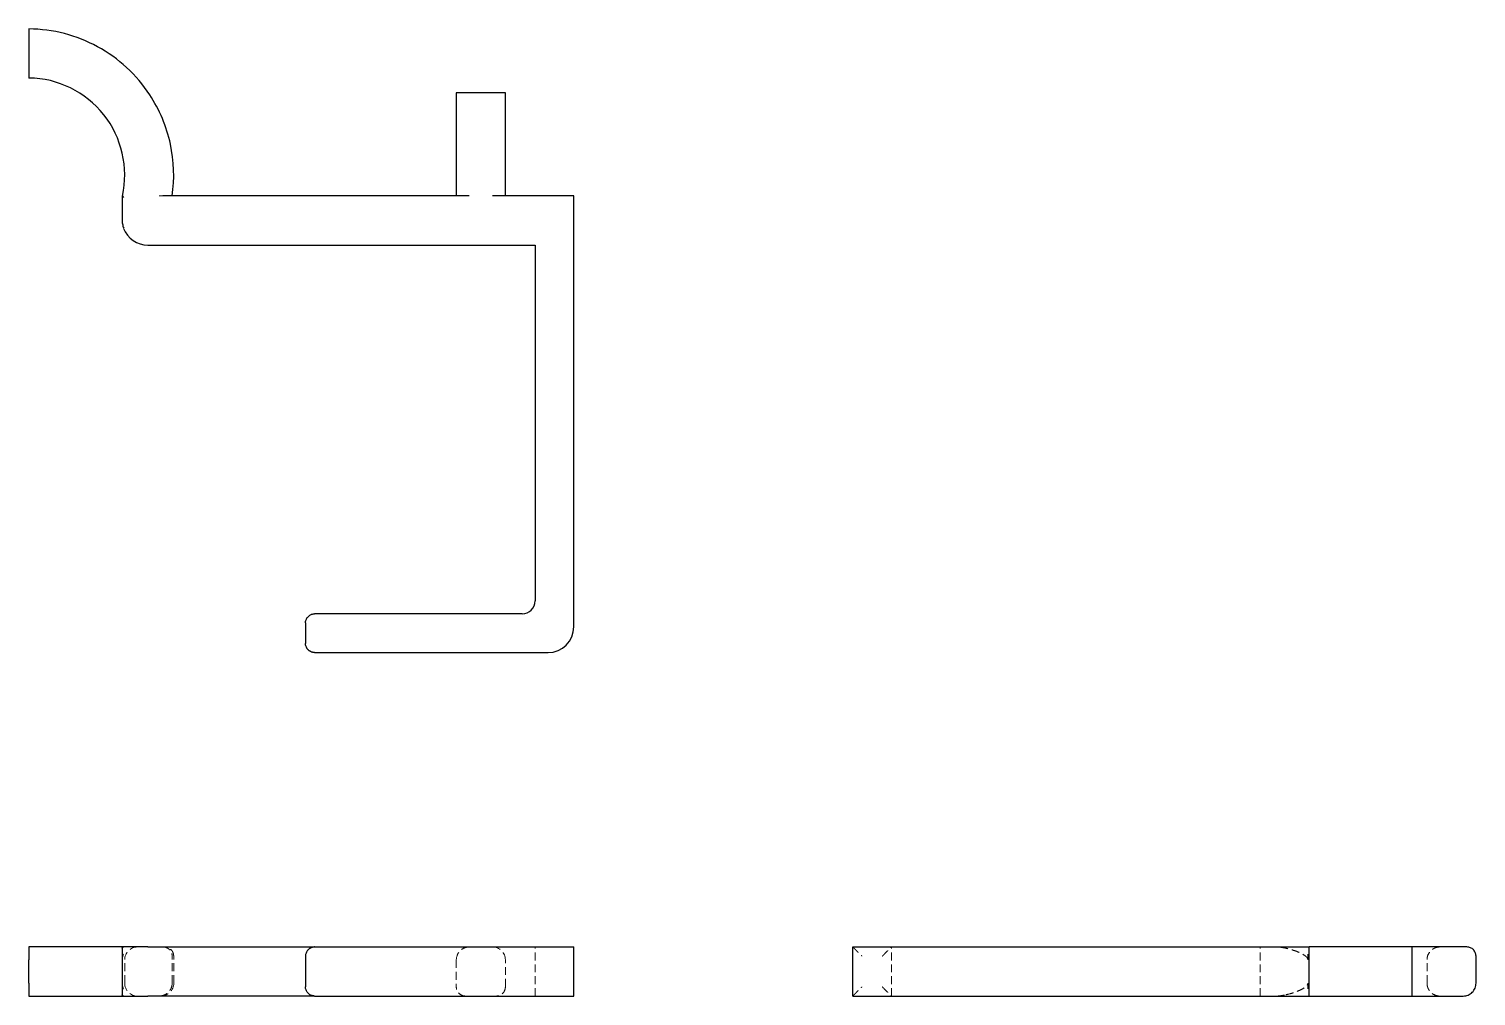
# Model space of a CAD drawing. Header units: millimetres. Extents: x 41 to 273, y 53 to 208.
import ezdxf

# ---------------------------------------------------------------- set-up
doc = ezdxf.new("R2010")
doc.units = ezdxf.units.MM
doc.linetypes.add('HIDDEN', pattern=[1.905, 1.27, -0.635])

msp = doc.modelspace()

# ---------------------------------------------------------------- linework, layer by layer
at = {"color": 7, "linetype": 'Continuous', "lineweight": 25}
for p, q in [((41.09, 206.42), (41.09, 202.09)), ((109.54, 197.66), (109.54, 181.14)), ((115.33, 197.66), (111.61, 197.66)), ((117.4, 197.66), (115.33, 197.66)), ((117.4, 181.14), (117.4, 197.66)), ((56, 181.14), (56.22, 180.92)), ((56.04, 181.14), (56, 181.14)), ((56, 181.14), (56, 180.94)), ((111.61, 181.14), (62.55, 181.14)), ((128.36, 181.14), (115.33, 181.14)), ((128.36, 112.17), (128.36, 181.14)), ((60.13, 173.28), (122.16, 173.28)), ((122.16, 173.28), (122.16, 116.3)), ((120.09, 114.24), (86.85, 114.24)), ((85.39, 112.78), (85.39, 109.5)), ((86.85, 108.03), (124.23, 108.03)), ((56.26, 60.89), (41.09, 60.89)), ((56, 60.69), (56, 53.24)), ((60.13, 60.89), (56.26, 60.89)), ((60.13, 60.89), (86.85, 60.89)), ((86.85, 60.89), (124.23, 60.89)), ((124.23, 60.89), (128.36, 60.89)), ((128.36, 53.03), (128.36, 60.89)), ((173.03, 53.03), (173.03, 60.89)), ((173.03, 60.89), (177.17, 60.89)), ((177.17, 60.89), (246.14, 60.89)), ((246.14, 53.03), (246.14, 60.89)), ((262.66, 60.89), (246.14, 60.89)), ((262.66, 58.82), (262.66, 60.89)), ((41.09, 55.1), (41.09, 58.82)), ((85.39, 59.43), (85.39, 54.5)), ((262.66, 54.5), (262.66, 58.82)), ((272.88, 55.1), (272.88, 59.43)), ((41.09, 53.03), (56.26, 53.03)), ((56.26, 53.03), (60.13, 53.03)), ((86.85, 53.03), (60.13, 53.03)), ((86.85, 53.03), (124.23, 53.03)), ((124.23, 53.03), (128.36, 53.03)), ((173.03, 53.03), (177.17, 53.03)), ((177.17, 53.03), (246.14, 53.03)), ((246.14, 53.03), (262.66, 53.03)), ((262.68, 53.03), (270.82, 53.03))]:
    msp.add_line(p, q, dxfattribs=at)
at = {"color": 7, "linetype": 'HIDDEN', "lineweight": 18}
for p, q in [((122.16, 53.03), (122.16, 60.89)), ((179.24, 53.03), (179.24, 60.89)), ((238.28, 53.03), (238.28, 60.89)), ((56.04, 58.82), (56.04, 55.1)), ((56.42, 55.1), (56.42, 58.82)), ((64.03, 55.1), (64.03, 59.43)), ((64.27, 55.1), (64.27, 59.43)), ((109.54, 58.82), (109.54, 54.5)), ((117.4, 54.5), (117.4, 58.82)), ((265.03, 55.1), (265.03, 58.82))]:
    msp.add_line(p, q, dxfattribs=at)
at = {"color": 7, "linetype": 'HIDDEN', "lineweight": 18, "flags": 128}
for points in [[(86.85, 114.24), (86.85, 114.24)], [(85.39, 112.78), (85.39, 112.78)], [(85.39, 109.5), (85.39, 109.5)], [(86.85, 108.03), (86.85, 108.03)], [(86.85, 60.89), (86.85, 60.89)], [(85.39, 59.43), (85.39, 59.43)], [(85.39, 54.5), (85.39, 54.5)], [(86.85, 53.03), (86.85, 53.03)]]:
    msp.add_lwpolyline(points, dxfattribs=at)
at = {"color": 7, "linetype": 'Continuous', "lineweight": 25}
for centre, radius, start, end in [((40.91, 184.52), 15.51, 347.3878, 89.3555), ((60.13, 177.41), 4.14, 200.5211, 270), ((120.09, 116.3), 2.07, 270, 0), ((124.23, 112.17), 4.14, 270, 0)]:
    msp.add_arc(centre, radius, start, end, dxfattribs=at)
at = {"color": 7, "linetype": 'HIDDEN', "lineweight": 18}
for centre, start, end in [((58.49, 58.82), 90, 180), ((115.33, 58.82), 0, 90), ((58.49, 55.1), 180, 270), ((62.21, 55.1), 270, 0)]:
    msp.add_arc(centre, 2.07, start, end, dxfattribs=at)
at = {"color": 7, "linetype": 'Continuous', "lineweight": 25}
for points, knots in [([(64.03, 181.14), (64.43, 183.9), (64.24, 189.64), (60.51, 198.54), (52.54, 205.88), (44.92, 207.85), (41.09, 207.88)], [-0.000002, -0.000002, -0.000002, -0.000002, 0.379426, 0.769187, 1.288868, 1.808549, 1.808549, 1.808549, 1.808549]), ([(41.09, 207.88), (41.09, 207.88), (41.09, 207.84), (41.09, 207.73), (41.09, 207.69), (41.09, 207.58), (41.09, 207.52), (41.09, 207.32), (41.09, 207.16), (41.09, 206.81), (41.09, 206.61), (41.09, 206.42)], [0, 0, 0, 0, 0.25, 0.25, 0.375, 0.375, 0.5, 0.5, 0.75, 0.75, 1, 1, 1, 1]), ([(41.09, 202.09), (41.09, 201.96), (41.09, 201.82), (41.09, 201.56), (41.09, 201.43), (41.09, 201.18), (41.09, 201.06), (41.09, 200.83), (41.09, 200.73), (41.09, 200.44), (41.09, 200.29), (41.09, 200.08), (41.09, 200.03), (41.09, 200.03)], [0, 0, 0, 0, 0.125, 0.125, 0.25, 0.25, 0.375, 0.375, 0.5, 0.5, 0.75, 0.75, 1, 1, 1, 1]), ([(111.61, 197.66), (111.33, 197.66), (111.03, 197.66), (110.74, 197.66), (110.46, 197.66), (110.19, 197.66), (109.99, 197.66), (109.69, 197.66), (109.54, 197.66), (109.54, 197.66)], [0, 0, 0, 0, 0.0450169, 0.0450169, 0.0450169, 0.0900337, 0.0900337, 0.0900337, 0.1575591, 0.1575591, 0.1575591, 0.1575591]), ([(56, 180.94), (56, 180.94), (56, 180.92), (56, 180.84), (56, 180.78), (56, 180.6), (56, 180.46), (56, 180.02), (56, 179.71), (56, 179.08), (56, 178.75), (56, 178.09), (56, 177.75), (56, 177.41)], [0, 0, 0, 0, 0.0625, 0.0625, 0.125, 0.125, 0.25, 0.25, 0.5, 0.5, 0.75, 0.75, 1, 1, 1, 1]), ([(56.22, 180.92), (56.17, 180.98), (56.13, 181.03), (56.06, 181.11), (56.04, 181.14), (56.04, 181.14)], [0.12980128, 0.12980128, 0.12980128, 0.12980128, 0.15226871, 0.15226871, 0.17785023, 0.17785023, 0.17785023, 0.17785023]), ([(56, 177.41), (56, 177.17), (56.02, 176.92), (56.11, 176.44), (56.17, 176.2), (56.26, 175.96)], [0, 0, 0, 0, 0.5, 0.5, 1, 1, 1, 1]), ([(85.39, 112.78), (85.39, 112.8), (85.39, 112.88), (85.41, 113.05), (85.47, 113.27), (85.58, 113.51), (85.74, 113.74), (85.95, 113.93), (86.16, 114.07), (86.36, 114.16), (86.52, 114.2), (86.69, 114.23), (86.8, 114.24), (86.85, 114.24)], [0, 0, 0, 0, 0.040873, 0.124056, 0.25156, 0.38994, 0.502779, 0.637413, 0.752501, 0.817775, 0.880549, 0.941217, 1, 1, 1, 1]), ([(86.85, 108.03), (86.82, 108.04), (86.76, 108.04), (86.66, 108.05), (86.56, 108.06), (86.46, 108.09), (86.36, 108.12), (86.27, 108.16), (86.17, 108.2), (86.07, 108.26), (85.98, 108.32), (85.9, 108.39), (85.81, 108.47), (85.71, 108.58), (85.58, 108.76), (85.47, 108.99), (85.41, 109.22), (85.39, 109.39), (85.39, 109.47), (85.39, 109.5)], [0, 0, 0, 0, 0.033842, 0.06892, 0.105284, 0.142973, 0.182016, 0.222444, 0.264295, 0.307618, 0.352482, 0.398975, 0.447138, 0.496945, 0.605292, 0.748287, 0.874008, 0.957284, 1, 1, 1, 1]), ([(41.09, 60.89), (41.09, 60.89), (41.09, 60.88), (41.09, 60.82), (41.09, 60.79), (41.09, 60.68), (41.09, 60.62), (41.09, 60.47), (41.09, 60.38), (41.09, 60.1), (41.09, 59.86), (41.09, 59.37), (41.09, 59.1), (41.09, 58.82)], [0, 0, 0, 0, 0.125, 0.125, 0.25, 0.25, 0.375, 0.375, 0.5, 0.5, 0.75, 0.75, 1, 1, 1, 1]), ([(56, 60.69), (56, 60.74), (56.02, 60.79), (56.11, 60.86), (56.17, 60.89), (56.26, 60.89)], [0, 0, 0, 0, 0.5, 0.5, 1, 1, 1, 1]), ([(86.85, 60.89), (86.82, 60.89), (86.76, 60.89), (86.66, 60.88), (86.56, 60.86), (86.46, 60.83), (86.36, 60.8), (86.27, 60.76), (86.17, 60.72), (86.07, 60.66), (85.98, 60.6), (85.9, 60.53), (85.81, 60.46), (85.71, 60.35), (85.58, 60.17), (85.47, 59.93), (85.41, 59.71), (85.39, 59.54), (85.39, 59.46), (85.39, 59.43)], [0, 0, 0, 0, 0.033842, 0.06892, 0.105284, 0.142973, 0.182016, 0.222444, 0.264295, 0.307618, 0.352482, 0.398975, 0.447138, 0.496945, 0.605292, 0.748287, 0.874008, 0.957284, 1, 1, 1, 1]), ([(271.42, 60.89), (271.37, 60.89), (271.28, 60.89), (270.61, 60.89), (269.58, 60.89), (268.16, 60.89), (266.38, 60.89), (264.56, 60.89), (263.24, 60.89), (262.72, 60.89)], [0, 0, 0, 0, 0.150448, 0.300762, 0.450967, 0.60112, 0.751346, 0.901631, 1, 1, 1, 1]), ([(272.88, 59.43), (272.88, 59.62), (272.84, 59.81), (272.73, 60.08), (272.69, 60.16), (272.58, 60.32), (272.52, 60.4), (272.32, 60.6), (272.16, 60.71), (271.81, 60.85), (271.61, 60.89), (271.42, 60.89)], [0, 0, 0, 0, 0.25, 0.25, 0.375, 0.375, 0.5, 0.5, 0.75, 0.75, 1, 1, 1, 1]), ([(41.09, 55.1), (41.09, 54.97), (41.09, 54.83), (41.09, 54.57), (41.09, 54.44), (41.09, 54.19), (41.09, 54.07), (41.09, 53.84), (41.09, 53.74), (41.09, 53.45), (41.09, 53.3), (41.09, 53.09), (41.09, 53.03), (41.09, 53.03)], [0, 0, 0, 0, 0.125, 0.125, 0.25, 0.25, 0.375, 0.375, 0.5, 0.5, 0.75, 0.75, 1, 1, 1, 1]), ([(86.85, 53.03), (86.82, 53.03), (86.76, 53.04), (86.67, 53.05), (86.57, 53.06), (86.48, 53.08), (86.38, 53.11), (86.29, 53.14), (86.15, 53.21), (85.95, 53.34), (85.74, 53.53), (85.58, 53.76), (85.47, 54), (85.41, 54.22), (85.39, 54.39), (85.39, 54.47), (85.39, 54.5)], [0, 0, 0, 0, 0.033374, 0.067349, 0.101946, 0.137205, 0.173183, 0.209955, 0.247616, 0.362638, 0.497299, 0.610077, 0.74848, 0.876017, 0.959186, 1, 1, 1, 1]), ([(262.66, 53.03), (262.66, 53.03), (262.66, 53.14), (262.66, 53.35), (262.66, 53.49), (262.66, 53.68), (262.66, 53.88), (262.66, 54.08), (262.66, 54.3), (262.66, 54.5)], [0, 0, 0, 0, 0.0477548, 0.0477548, 0.0477548, 0.0795914, 0.0795914, 0.0795914, 0.1114279, 0.1114279, 0.1114279, 0.1114279]), ([(270.82, 53.03), (270.95, 53.03), (271.09, 53.05), (271.35, 53.1), (271.48, 53.14), (271.73, 53.24), (271.85, 53.31), (272.08, 53.46), (272.18, 53.54), (272.47, 53.83), (272.62, 54.06), (272.83, 54.56), (272.88, 54.83), (272.88, 55.1)], [0, 0, 0, 0, 0.125, 0.125, 0.25, 0.25, 0.375, 0.375, 0.5, 0.5, 0.75, 0.75, 1, 1, 1, 1]), ([(56.26, 53.03), (56.17, 53.03), (56.11, 53.06), (56.02, 53.14), (56, 53.19), (56, 53.24)], [0, 0, 0, 0, 0.5, 0.5, 1, 1, 1, 1])]:
    msp.add_open_spline(points, degree=3, knots=knots, dxfattribs=at)
msp.add_open_spline([(56.22, 180.92), (56.08, 180.93), (56, 180.94), (56, 180.94)], degree=3, dxfattribs=at)
at = {"color": 7, "linetype": 'HIDDEN', "lineweight": 18}
for points, knots in [([(62.49, 181.14), (62.47, 181.14), (62.3, 181.14), (62.1, 181.14), (61.94, 181.14)], [0, 0, 0, 0, 0.145155, 1, 1, 1, 1]), ([(62.55, 60.89), (62.65, 60.89), (62.74, 60.88), (62.93, 60.84), (63.02, 60.82), (63.2, 60.74), (63.29, 60.7), (63.45, 60.59), (63.52, 60.53), (63.73, 60.33), (63.84, 60.17), (63.99, 59.81), (64.03, 59.62), (64.03, 59.43)], [0, 0, 0, 0, 0.125, 0.125, 0.25, 0.25, 0.375, 0.375, 0.5, 0.5, 0.75, 0.75, 1, 1, 1, 1]), ([(64.27, 59.43), (64.27, 59.52), (64.26, 59.66), (64.21, 59.84), (64.16, 59.99), (64.1, 60.13), (63.98, 60.32), (63.77, 60.54), (63.45, 60.74), (63.04, 60.87), (62.72, 60.88), (62.55, 60.89)], [0, 0, 0, 0, 0.061735, 0.093079, 0.125306, 0.160407, 0.201459, 0.310203, 0.507269, 0.74485, 1, 1, 1, 1]), ([(109.54, 58.82), (109.54, 59.24), (109.69, 59.72), (109.99, 60.1), (110.19, 60.36), (110.46, 60.57), (110.74, 60.7), (111.03, 60.83), (111.33, 60.89), (111.61, 60.89)], [-0.1575591, -0.1575591, -0.1575591, -0.1575591, -0.0900337, -0.0900337, -0.0900337, -0.0450169, -0.0450169, -0.0450169, 0, 0, 0, 0]), ([(173.03, 60.89), (173.04, 60.89), (173.04, 60.89), (173.05, 60.88), (173.06, 60.86), (173.09, 60.83), (173.12, 60.8), (173.16, 60.76), (173.2, 60.72), (173.26, 60.66), (173.32, 60.6), (173.39, 60.53), (173.47, 60.46), (173.58, 60.35), (173.76, 60.17), (173.99, 59.93), (174.22, 59.71), (174.39, 59.54), (174.47, 59.46), (174.5, 59.43)], [0, 0, 0, 0, 0.033842, 0.06892, 0.105284, 0.142973, 0.182016, 0.222444, 0.264295, 0.307618, 0.352482, 0.398975, 0.447138, 0.496945, 0.605292, 0.748287, 0.874008, 0.957284, 1, 1, 1, 1]), ([(177.78, 59.43), (177.8, 59.46), (177.88, 59.54), (178.05, 59.7), (178.27, 59.93), (178.51, 60.17), (178.74, 60.39), (178.93, 60.59), (179.07, 60.73), (179.16, 60.81), (179.2, 60.86), (179.23, 60.88), (179.24, 60.89), (179.24, 60.89)], [0, 0, 0, 0, 0.040873, 0.124056, 0.25156, 0.38994, 0.502779, 0.637413, 0.752501, 0.817775, 0.880549, 0.941217, 1, 1, 1, 1]), ([(242.41, 60.69), (242.17, 60.74), (241.92, 60.79), (241.44, 60.86), (241.2, 60.89), (240.96, 60.89)], [0, 0, 0, 0, 0.5, 0.5, 1, 1, 1, 1]), ([(245.94, 58.82), (245.94, 58.91), (245.92, 59), (245.84, 59.15), (245.78, 59.22), (245.6, 59.41), (245.46, 59.52), (245.02, 59.8), (244.71, 59.95), (244.08, 60.22), (243.75, 60.33), (243.09, 60.53), (242.75, 60.62), (242.41, 60.69)], [0, 0, 0, 0, 0.0625, 0.0625, 0.125, 0.125, 0.25, 0.25, 0.5, 0.5, 0.75, 0.75, 1, 1, 1, 1]), ([(267.09, 60.89), (266.96, 60.89), (266.82, 60.88), (266.56, 60.82), (266.43, 60.79), (266.18, 60.68), (266.06, 60.62), (265.83, 60.47), (265.73, 60.38), (265.44, 60.1), (265.29, 59.86), (265.08, 59.37), (265.03, 59.1), (265.03, 58.82)], [0, 0, 0, 0, 0.125, 0.125, 0.25, 0.25, 0.375, 0.375, 0.5, 0.5, 0.75, 0.75, 1, 1, 1, 1]), ([(56.22, 59.75), (56.17, 59.62), (56.13, 59.48), (56.06, 59.17), (56.04, 59), (56.04, 58.82)], [0.12980128, 0.12980128, 0.12980128, 0.12980128, 0.15226871, 0.15226871, 0.17785023, 0.17785023, 0.17785023, 0.17785023]), ([(245.92, 59.75), (245.98, 59.62), (246.03, 59.48), (246.11, 59.17), (246.14, 59), (246.14, 58.82)], [0.12980128, 0.12980128, 0.12980128, 0.12980128, 0.15226871, 0.15226871, 0.17785023, 0.17785023, 0.17785023, 0.17785023]), ([(56.22, 54.17), (56.2, 54.23), (56.18, 54.29), (56.09, 54.55), (56.06, 54.77), (56.04, 55.03), (56.04, 55.06), (56.04, 55.1)], [-0.22585929, -0.22585929, -0.22585929, -0.22585929, -0.21620705, -0.21620705, -0.18328582, -0.18328582, -0.17785023, -0.17785023, -0.17785023, -0.17785023]), ([(64.03, 55.1), (64.03, 54.96), (64.01, 54.83), (63.96, 54.56), (63.92, 54.43), (63.81, 54.18), (63.75, 54.06), (63.6, 53.84), (63.51, 53.73), (63.22, 53.45), (62.99, 53.29), (62.48, 53.09), (62.21, 53.03), (61.94, 53.03)], [0, 0, 0, 0, 0.125, 0.125, 0.25, 0.25, 0.375, 0.375, 0.5, 0.5, 0.75, 0.75, 1, 1, 1, 1]), ([(111.01, 53.03), (110.71, 53.03), (110.37, 53.14), (110.1, 53.35), (109.92, 53.49), (109.77, 53.68), (109.68, 53.88), (109.58, 54.08), (109.54, 54.3), (109.54, 54.5)], [-0.1114279, -0.1114279, -0.1114279, -0.1114279, -0.0636731, -0.0636731, -0.0636731, -0.0318365, -0.0318365, -0.0318365, 0, 0, 0, 0]), ([(117.4, 54.5), (117.4, 54.3), (117.36, 54.08), (117.27, 53.88), (117.17, 53.68), (117.02, 53.49), (116.84, 53.35), (116.57, 53.14), (116.23, 53.03), (115.94, 53.03)], [-0.1114279, -0.1114279, -0.1114279, -0.1114279, -0.0795914, -0.0795914, -0.0795914, -0.0477548, -0.0477548, -0.0477548, 0, 0, 0, 0]), ([(173.03, 53.03), (173.04, 53.03), (173.04, 53.04), (173.05, 53.05), (173.06, 53.06), (173.08, 53.08), (173.11, 53.11), (173.14, 53.14), (173.21, 53.21), (173.34, 53.34), (173.53, 53.53), (173.76, 53.76), (174, 54), (174.22, 54.22), (174.39, 54.39), (174.47, 54.47), (174.5, 54.5)], [0, 0, 0, 0, 0.033374, 0.067349, 0.101946, 0.137205, 0.173183, 0.209955, 0.247616, 0.362638, 0.497299, 0.610077, 0.74848, 0.876017, 0.959186, 1, 1, 1, 1]), ([(177.78, 54.5), (177.8, 54.47), (177.88, 54.39), (178.05, 54.22), (178.27, 54), (178.51, 53.76), (178.74, 53.53), (178.93, 53.34), (179.07, 53.2), (179.15, 53.12), (179.2, 53.07), (179.23, 53.04), (179.24, 53.04), (179.24, 53.03)], [0, 0, 0, 0, 0.0408679, 0.1240511, 0.2515606, 0.389941, 0.5027823, 0.6374163, 0.7525045, 0.8177775, 0.8805509, 0.9412182, 1, 1, 1, 1]), ([(242.41, 53.24), (242.75, 53.31), (243.09, 53.39), (243.75, 53.59), (244.08, 53.71), (244.72, 53.98), (245.03, 54.13), (245.47, 54.41), (245.61, 54.52), (245.78, 54.71), (245.84, 54.78), (245.92, 54.93), (245.94, 55.01), (245.94, 55.1)], [0, 0, 0, 0, 0.25, 0.25, 0.5, 0.5, 0.75, 0.75, 0.875, 0.875, 0.9375, 0.9375, 1, 1, 1, 1]), ([(245.92, 54.17), (245.94, 54.23), (245.97, 54.29), (246.07, 54.55), (246.12, 54.77), (246.13, 55.03), (246.14, 55.06), (246.14, 55.1)], [-0.22585929, -0.22585929, -0.22585929, -0.22585929, -0.21620705, -0.21620705, -0.18328582, -0.18328582, -0.17785023, -0.17785023, -0.17785023, -0.17785023]), ([(265.03, 55.1), (265.03, 54.97), (265.04, 54.83), (265.09, 54.57), (265.13, 54.44), (265.24, 54.19), (265.3, 54.07), (265.45, 53.84), (265.54, 53.74), (265.82, 53.45), (266.05, 53.3), (266.55, 53.09), (266.82, 53.03), (267.09, 53.03)], [0, 0, 0, 0, 0.125, 0.125, 0.25, 0.25, 0.375, 0.375, 0.5, 0.5, 0.75, 0.75, 1, 1, 1, 1]), ([(240.96, 53.03), (241.2, 53.03), (241.44, 53.06), (241.92, 53.14), (242.17, 53.19), (242.41, 53.24)], [0, 0, 0, 0, 0.5, 0.5, 1, 1, 1, 1])]:
    msp.add_open_spline(points, degree=3, knots=knots, dxfattribs=at)
for points in [[(56.22, 59.75), (56.08, 59.46), (56, 59.14), (56, 58.82)], [(245.92, 59.75), (245.93, 59.46), (245.94, 59.14), (245.94, 58.82)], [(56.22, 54.17), (56.08, 54.46), (56, 54.78), (56, 55.1)], [(245.92, 54.17), (245.93, 54.46), (245.94, 54.78), (245.94, 55.1)]]:
    msp.add_open_spline(points, degree=3, dxfattribs=at)

doc.saveas('drawing.dxf')
